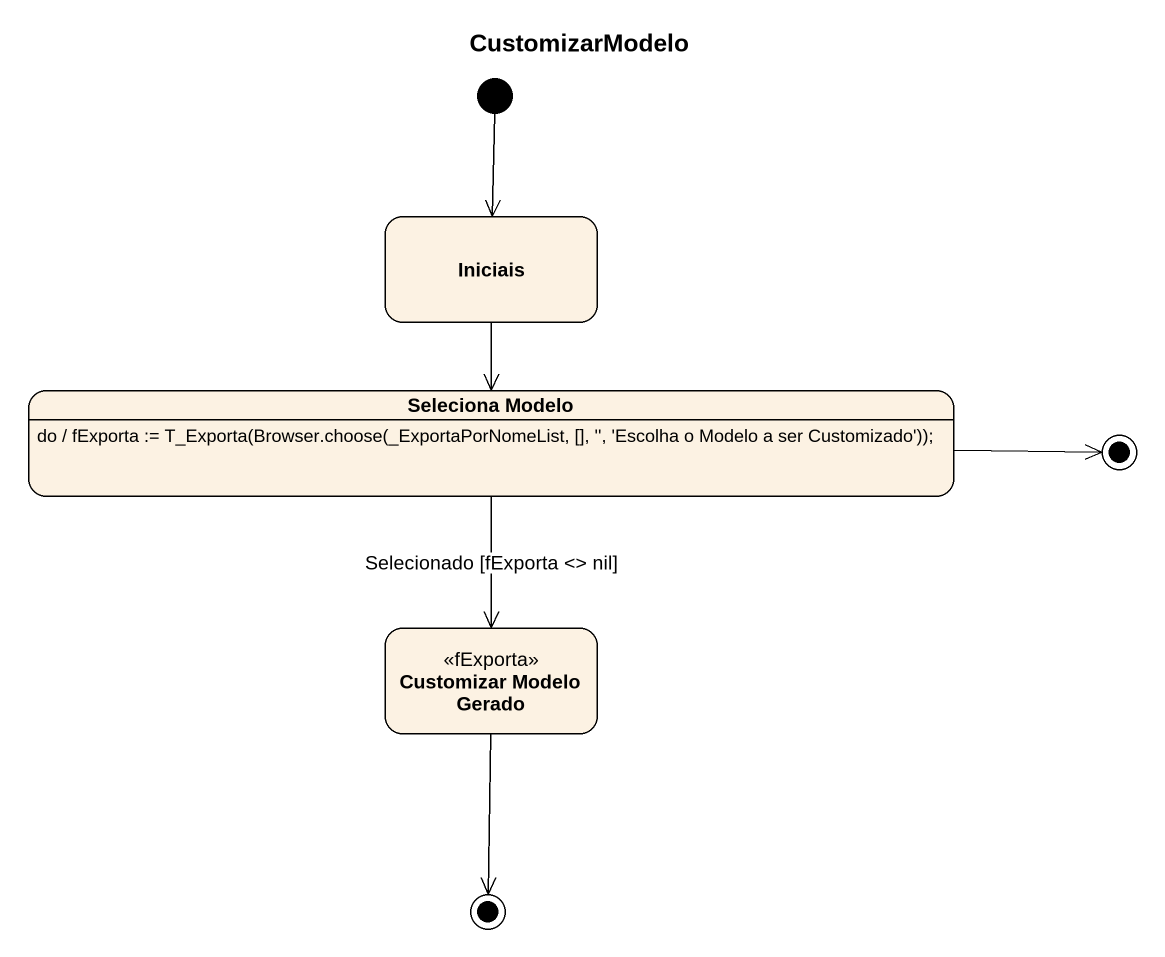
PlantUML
@startuml
title CustomizarModelo
hide empty description
state Iniciais
state "Seleciona Modelo" as Seleciona_Modelo
Seleciona_Modelo : do / fExporta := T_Exporta(Browser.choose(_ExportaPorNomeList, [], '', 'Escolha o Modelo a ser Customizado'));
state final1 <<end>>
state "Customizar Modelo Gerado" as Customizar_Modelo_Gerado <<fExporta>>
state final2 <<end>>
[*] --> Iniciais
Iniciais --> Seleciona_Modelo
Seleciona_Modelo -right-> final1
Seleciona_Modelo --> Customizar_Modelo_Gerado : Selecionado [fExporta <> nil]
Customizar_Modelo_Gerado --> final2
@enduml
